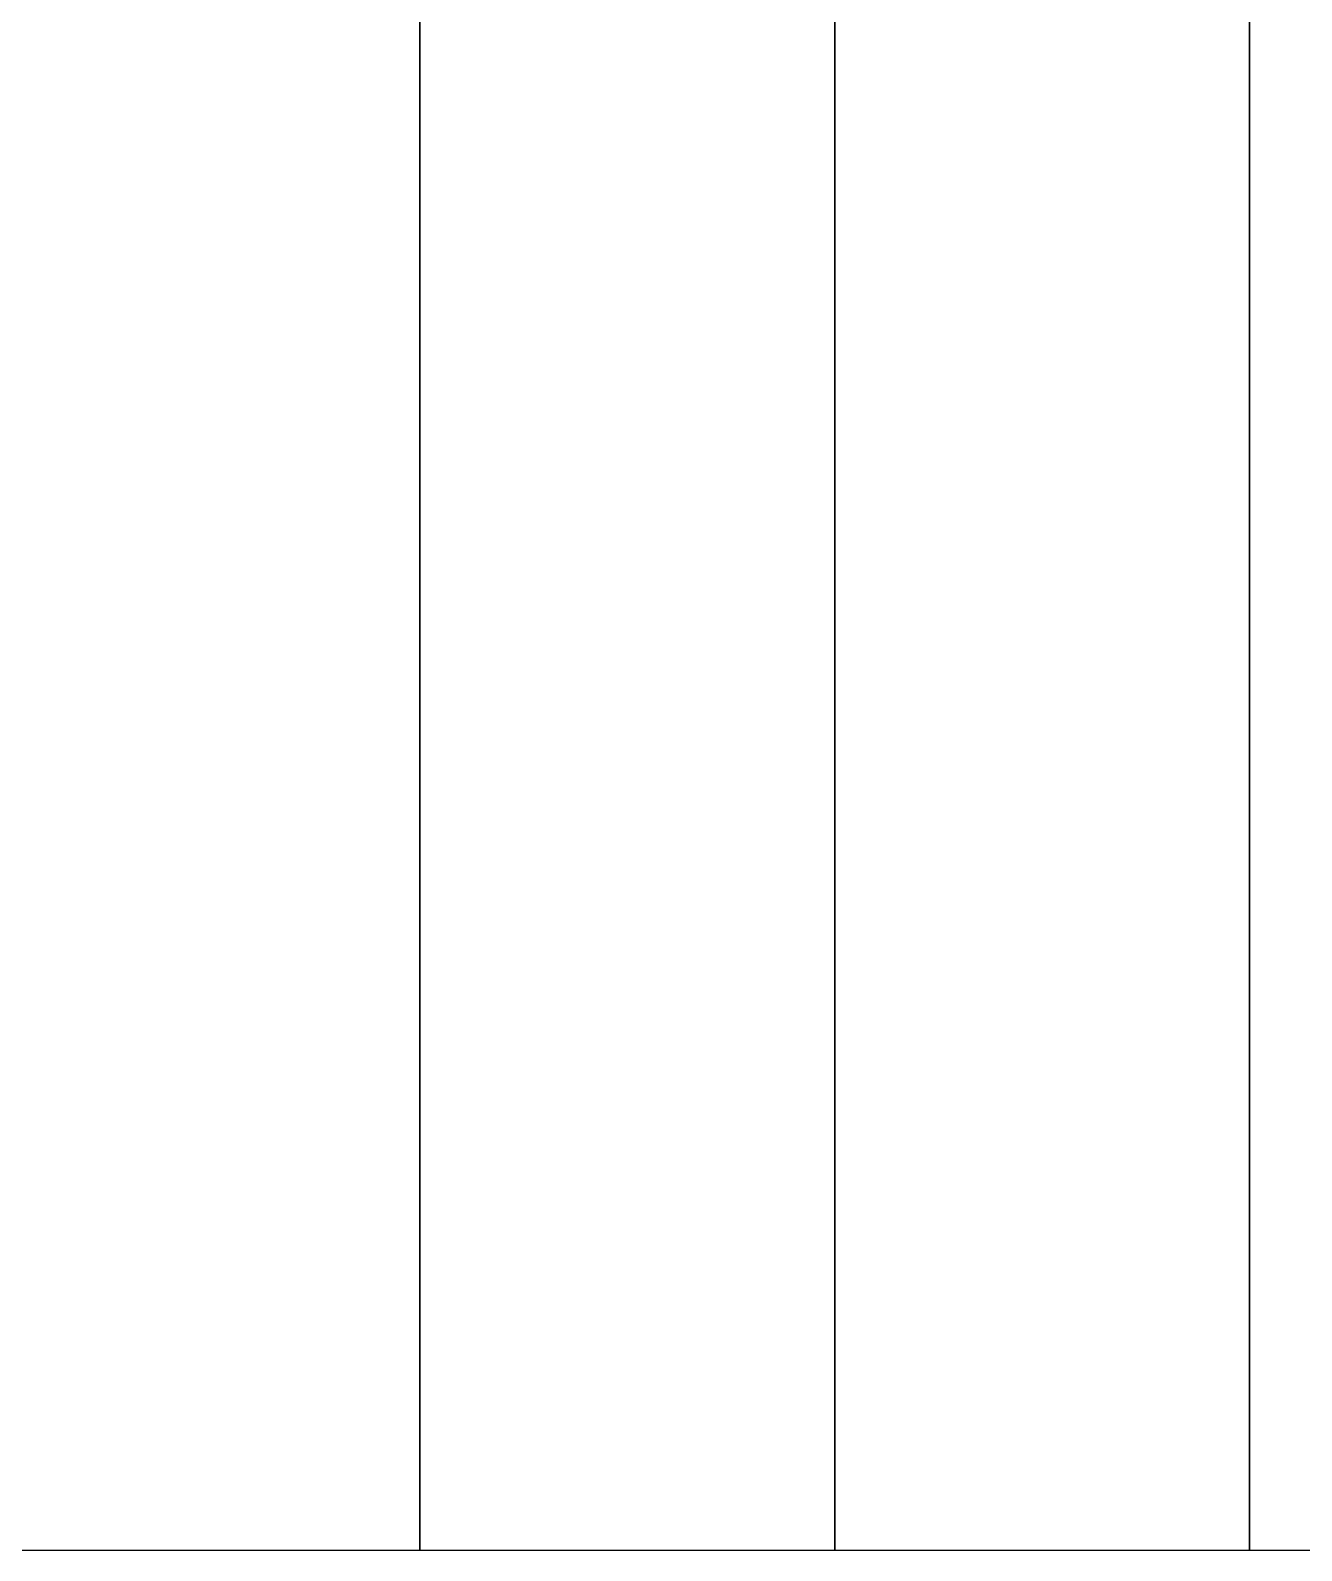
# Model space of a CAD drawing. Extents: x 0 to 34, y 0 to 22.
# Drawn here: x 16.962 to 17.402, y 12.937 to 13.464 of the extents above; entities that cross this region are included whole.
import ezdxf

# ---------------------------------------------------------------- set-up
doc = ezdxf.new("R2010")
doc.units = 0
doc.header["$LTSCALE"] = 0.375
doc.header["$MEASUREMENT"] = 0
doc.linetypes.add('Standard', pattern=[0])
doc.layers.add('Free_graphics', color=2, linetype='Continuous')

msp = doc.modelspace()

# ---------------------------------------------------------------- linework, layer by layer
at = {"layer": 'Free_graphics', "color": 4, "linetype": 'Standard', "lineweight": -3}
for p, q in [((17.09676, 13.84923), (17.09676, 12.93741)), ((17.09676, 12.93741), (17.09676, 13.84923)), ((17.09676, 13.84923), (17.09676, 12.93741)), ((17.09676, 12.93741), (17.09676, 13.84923)), ((17.24049, 13.84923), (17.24049, 12.93741)), ((17.24049, 12.93741), (17.24049, 13.84923)), ((17.24049, 13.84923), (17.24049, 12.93741)), ((17.24049, 12.93741), (17.24049, 13.84923)), ((17.38423, 13.84923), (17.38423, 12.93741)), ((17.38423, 12.93741), (17.38423, 13.84923)), ((17.38423, 13.84923), (17.38423, 12.93741)), ((17.38423, 12.93741), (17.38423, 13.84923)), ((17.09676, 12.93741), (16.95302, 12.93741)), ((17.09676, 12.93741), (16.95302, 12.93741)), ((17.24049, 12.93741), (17.09676, 12.93741)), ((17.24049, 12.93741), (17.09676, 12.93741)), ((17.38423, 12.93741), (17.24049, 12.93741)), ((17.38423, 12.93741), (17.24049, 12.93741)), ((17.52796, 12.93741), (17.38423, 12.93741)), ((17.52796, 12.93741), (17.38423, 12.93741))]:
    msp.add_line(p, q, dxfattribs=at)

doc.saveas('drawing.dxf')
